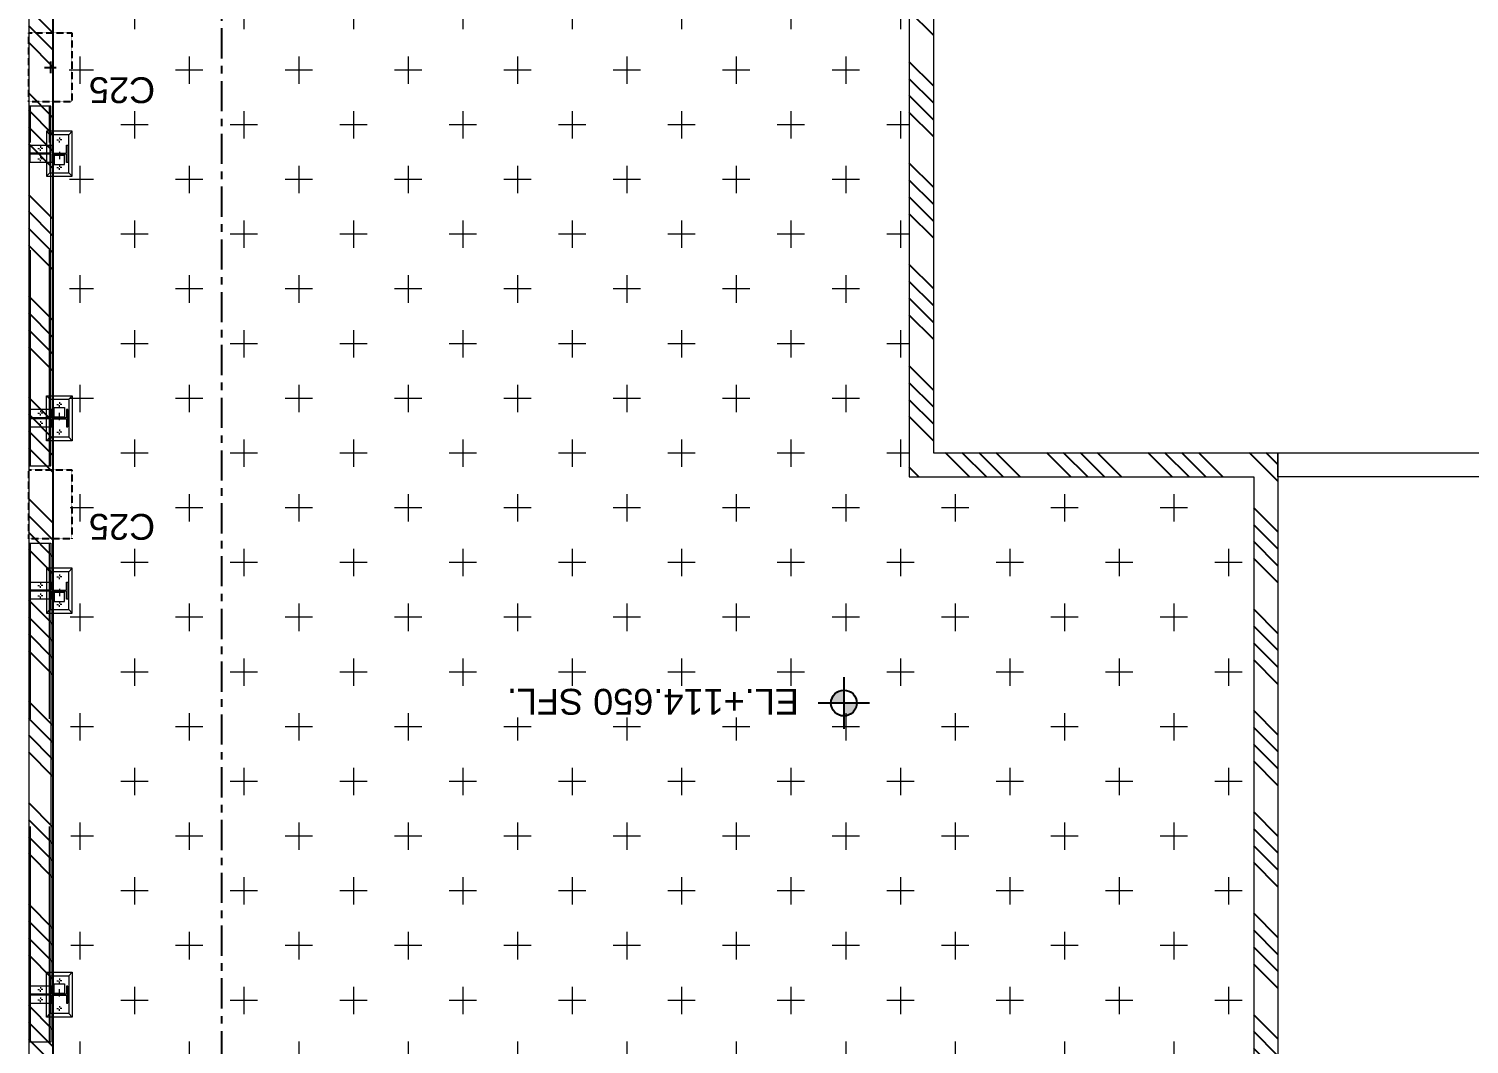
# Model space of a CAD drawing. Header units: millimetres. Extents: x 663313 to 1226001, y 1431724 to 1620898.
# Drawn here: x 843396 to 851756, y 1542463 to 1548354 of the extents above; entities that cross this region are included whole.
import ezdxf
from ezdxf.enums import TextEntityAlignment as Align

# ---------------------------------------------------------------- set-up
doc = ezdxf.new("R2010")
doc.units = ezdxf.units.MM
for name, pattern in [('CENTER', [50.8, 31.75, -6.35, 6.35, -6.35]), ('HIDDEN', [0.375, 0.25, -0.125]), ('TA_GL_000.70000', [1.925, 0.7, -0.175, 0.175, -0.175, 0.7]), ('XKITLINE00', [0]), ('XKITLINE02', [4, 2, -2])]:
    doc.linetypes.add(name, pattern=pattern)
for name, color, linetype in [('000 - 0_SYM_DWG_GRIDLINE_MAIN_COLOR_251', 251, 'Continuous'), ('000 - 0_SYM_DWG_SLOPE-SYM_TEXT_COLOR_3', 3, 'Continuous'), ('000 - GRID', 251, 'CENTER'), ('BR', 6, 'Continuous'), ('CVA044__', 2, 'Continuous'), ('DIM', 1, 'Continuous'), ('TEXT', 3, 'Continuous')]:
    doc.layers.add(name, color=color, linetype=linetype)
for name, color, linetype, lineweight in [('A-FLOR-E', 2, 'Continuous', 9), ('Bolt', 7, 'Continuous', 0), ('Part', 2, 'Continuous', 0)]:
    doc.layers.add(name, color=color, linetype=linetype, lineweight=lineweight)
doc.styles.add('Arial', font='arial.ttf')
doc.styles.add('TA', font='', dxfattribs={"height": 4.5})
doc.styles.get('TA').set_extended_font_data('Cordia New')

# ---------------------------------------------------------------- blocks, each defined once
blk = doc.blocks.new('*U4785')
at = {"layer": '000 - 0_SYM_DWG_GRIDLINE_MAIN_COLOR_251', "color": 0, "linetype": 'ByBlock', "ltscale": 5}
blk.add_line((20, 0), (-316, 0), dxfattribs=at)
at = {"style": 'TA', "flags": 1}
blk.add_attdef('LOCATION', (6, -6), '', height=4.5, rotation=270, dxfattribs=at)
at = {"layer": '000 - 0_SYM_DWG_SLOPE-SYM_TEXT_COLOR_3', "style": 'Arial'}
blk.add_attdef('GRID-HEAD', text='', height=4, rotation=270, dxfattribs=at).set_placement((41.25, 0), align=Align.MIDDLE_CENTER)
blk = doc.blocks.new('W-1-PP18-ST_ENT4_REV00_20260531-225107_LOPF_DIMS')
at = {"layer": '000 - GRID', "linetype": 'TA_GL_000.70000', "xscale": 50.00000000000044, "yscale": 50.00000000000044, "zscale": 50.00000000000044, "rotation": 90}
blk.add_blockref('*U4785', (23100, -0.6), dxfattribs=at)
blk = doc.blocks.new('po')
h = blk.add_hatch(color=1)
h.dxf.hatch_style = 1
edge = h.paths.add_edge_path()
edge.add_line((1.5, 0), (0, 0))
edge.add_line((0, 0), (0, -1.5))
edge.add_arc((0, 0), 1.5, 270, 360)
edge = h.paths.add_edge_path()
edge.add_line((-1.5, 0), (0, 0))
edge.add_line((0, 0), (0, 1.5))
edge.add_arc((0, 0), 1.5, 90, 180)
at = {"color": 1}
for p, q in [((0, -2.99), (0, 2.99)), ((-2.99, 0), (2.99, 0))]:
    blk.add_line(p, q, dxfattribs=at)
blk.add_circle((0, 0), 1.5, dxfattribs=at)
blk = doc.blocks.new('44')
at = {"layer": 'Bolt', "color": 21, "linetype": 'XKITLINE00', "lineweight": 0}
for p, q in [((23.0349, 17.8426), (23.0442, 17.8426)), ((23.0349, 17.8426), (23.0442, 17.8426)), ((23.0489, 17.8566), (23.0489, 17.8473)), ((23.0489, 17.8566), (23.0489, 17.8473)), ((23.0489, 17.8286), (23.0489, 17.8379)), ((23.0489, 17.8286), (23.0489, 17.8379)), ((23.0629, 17.8426), (23.0536, 17.8426)), ((23.0629, 17.8426), (23.0536, 17.8426)), ((23.1949, 17.8426), (23.2042, 17.8426)), ((23.1949, 17.8426), (23.2042, 17.8426)), ((23.2089, 17.8566), (23.2089, 17.8473)), ((23.2089, 17.8566), (23.2089, 17.8473)), ((23.2089, 17.8286), (23.2089, 17.8379)), ((23.2089, 17.8286), (23.2089, 17.8379)), ((23.2229, 17.8426), (23.2136, 17.8426)), ((23.2229, 17.8426), (23.2136, 17.8426)), ((24.5699, 17.8426), (24.5792, 17.8426)), ((24.5699, 17.8426), (24.5792, 17.8426)), ((24.5839, 17.8566), (24.5839, 17.8473)), ((24.5839, 17.8566), (24.5839, 17.8473)), ((24.5839, 17.8286), (24.5839, 17.8379)), ((24.5839, 17.8286), (24.5839, 17.8379)), ((24.5979, 17.8426), (24.5886, 17.8426)), ((24.5979, 17.8426), (24.5886, 17.8426)), ((24.7299, 17.8426), (24.7392, 17.8426)), ((24.7299, 17.8426), (24.7392, 17.8426)), ((24.7439, 17.8566), (24.7439, 17.8473)), ((24.7439, 17.8566), (24.7439, 17.8473)), ((24.7439, 17.8286), (24.7439, 17.8379)), ((24.7439, 17.8286), (24.7439, 17.8379)), ((24.7579, 17.8426), (24.7486, 17.8426)), ((24.7579, 17.8426), (24.7486, 17.8426)), ((25.5699, 17.8426), (25.5792, 17.8426)), ((25.5699, 17.8426), (25.5792, 17.8426)), ((25.5839, 17.8566), (25.5839, 17.8473)), ((25.5839, 17.8566), (25.5839, 17.8473)), ((25.5839, 17.8286), (25.5839, 17.8379)), ((25.5839, 17.8286), (25.5839, 17.8379)), ((25.5979, 17.8426), (25.5886, 17.8426)), ((25.5979, 17.8426), (25.5886, 17.8426)), ((25.7299, 17.8426), (25.7392, 17.8426)), ((25.7299, 17.8426), (25.7392, 17.8426)), ((25.7439, 17.8566), (25.7439, 17.8473)), ((25.7439, 17.8566), (25.7439, 17.8473)), ((25.7439, 17.8286), (25.7439, 17.8379)), ((25.7439, 17.8286), (25.7439, 17.8379)), ((25.7579, 17.8426), (25.7486, 17.8426)), ((25.7579, 17.8426), (25.7486, 17.8426)), ((27.9139, 17.8426), (27.9232, 17.8426)), ((27.9139, 17.8426), (27.9232, 17.8426)), ((27.9279, 17.8566), (27.9279, 17.8473)), ((27.9279, 17.8566), (27.9279, 17.8473)), ((27.9279, 17.8286), (27.9279, 17.8379)), ((27.9279, 17.8286), (27.9279, 17.8379)), ((27.9419, 17.8426), (27.9326, 17.8426)), ((27.9419, 17.8426), (27.9326, 17.8426)), ((28.0739, 17.8426), (28.0832, 17.8426)), ((28.0739, 17.8426), (28.0832, 17.8426)), ((28.0879, 17.8566), (28.0879, 17.8473)), ((28.0879, 17.8566), (28.0879, 17.8473)), ((28.0879, 17.8286), (28.0879, 17.8379)), ((28.0879, 17.8286), (28.0879, 17.8379)), ((28.1019, 17.8426), (28.0926, 17.8426)), ((28.1019, 17.8426), (28.0926, 17.8426)), ((23.0849, 17.7326), (23.0942, 17.7326)), ((23.0989, 17.7466), (23.0989, 17.7373)), ((23.0989, 17.7186), (23.0989, 17.7279)), ((23.1129, 17.7326), (23.1036, 17.7326)), ((23.1449, 17.7326), (23.1542, 17.7326)), ((23.1589, 17.7466), (23.1589, 17.7373)), ((23.1589, 17.7186), (23.1589, 17.7279)), ((23.1729, 17.7326), (23.1636, 17.7326)), ((24.6199, 17.7326), (24.6292, 17.7326)), ((24.6339, 17.7466), (24.6339, 17.7373)), ((24.6339, 17.7186), (24.6339, 17.7279)), ((24.6479, 17.7326), (24.6386, 17.7326)), ((24.6799, 17.7326), (24.6892, 17.7326)), ((24.6939, 17.7466), (24.6939, 17.7373)), ((24.6939, 17.7186), (24.6939, 17.7279)), ((24.7079, 17.7326), (24.6986, 17.7326)), ((25.6199, 17.7326), (25.6292, 17.7326)), ((25.6339, 17.7466), (25.6339, 17.7373)), ((25.6339, 17.7186), (25.6339, 17.7279)), ((25.6479, 17.7326), (25.6386, 17.7326)), ((25.6799, 17.7326), (25.6892, 17.7326)), ((25.6939, 17.7466), (25.6939, 17.7373)), ((25.6939, 17.7186), (25.6939, 17.7279)), ((25.7079, 17.7326), (25.6986, 17.7326)), ((27.9639, 17.7326), (27.9732, 17.7326)), ((27.9779, 17.7466), (27.9779, 17.7373)), ((27.9779, 17.7186), (27.9779, 17.7279)), ((27.9919, 17.7326), (27.9826, 17.7326)), ((28.0239, 17.7326), (28.0332, 17.7326)), ((28.0379, 17.7466), (28.0379, 17.7373)), ((28.0379, 17.7186), (28.0379, 17.7279)), ((28.0519, 17.7326), (28.0426, 17.7326))]:
    blk.add_line(p, q, dxfattribs=at)
at = {"layer": 'Bolt', "color": 21, "linetype": 'XKITLINE02', "lineweight": 0}
for p, q in [((23.118, 17.8426), (23.1609, 17.8426)), ((23.1259, 17.8496), (23.1319, 17.8496)), ((23.1319, 17.8496), (23.1259, 17.8496)), ((23.1259, 17.8356), (23.1319, 17.8356)), ((23.1319, 17.8356), (23.1259, 17.8356)), ((23.1319, 17.8621), (23.1369, 17.8621)), ((23.1319, 17.8231), (23.1369, 17.8231)), ((24.6748, 17.8426), (24.6319, 17.8426)), ((24.6609, 17.8621), (24.6559, 17.8621)), ((24.6609, 17.8231), (24.6559, 17.8231)), ((24.6609, 17.8496), (24.6669, 17.8496)), ((24.6669, 17.8496), (24.6609, 17.8496)), ((24.6609, 17.8356), (24.6669, 17.8356)), ((24.6669, 17.8356), (24.6609, 17.8356)), ((25.653, 17.8426), (25.6959, 17.8426)), ((25.6669, 17.8496), (25.6609, 17.8496)), ((25.6609, 17.8496), (25.6669, 17.8496)), ((25.6669, 17.8356), (25.6609, 17.8356)), ((25.6609, 17.8356), (25.6669, 17.8356)), ((25.6669, 17.8621), (25.6719, 17.8621)), ((25.6669, 17.8231), (25.6719, 17.8231)), ((28.0188, 17.8426), (27.9759, 17.8426)), ((28.0049, 17.8621), (27.9999, 17.8621)), ((28.0049, 17.8231), (27.9999, 17.8231)), ((28.0049, 17.8496), (28.0109, 17.8496)), ((28.0109, 17.8496), (28.0049, 17.8496)), ((28.0049, 17.8356), (28.0109, 17.8356)), ((28.0109, 17.8356), (28.0049, 17.8356))]:
    blk.add_line(p, q, dxfattribs=at)
at = {"layer": 'Part', "lineweight": 0}
for p, q in [((22.9989, 17.9176), (23.0189, 17.8976)), ((23.2589, 17.9176), (23.2389, 17.8976)), ((24.5339, 17.9176), (24.5539, 17.8976)), ((24.7939, 17.9176), (24.7739, 17.8976)), ((25.5339, 17.9176), (25.5539, 17.8976)), ((25.7939, 17.9176), (25.7739, 17.8976)), ((27.8779, 17.9176), (27.8979, 17.8976)), ((28.1379, 17.9176), (28.1179, 17.8976))]:
    blk.add_line(p, q, dxfattribs=at)
at = {"layer": 'Part', "linetype": 'XKITLINE02', "lineweight": 0}
for p, q in [((23.1369, 17.8126), (23.1369, 17.8726)), ((24.6559, 17.8126), (24.6559, 17.8726)), ((25.6719, 17.8126), (25.6719, 17.8726)), ((27.9999, 17.8126), (27.9999, 17.8726)), ((23.1259, 17.7926), (23.1259, 17.6726)), ((23.1319, 17.7926), (23.1319, 17.6726)), ((24.6609, 17.7926), (24.6609, 17.6726)), ((24.6669, 17.7926), (24.6669, 17.6726)), ((25.6609, 17.7926), (25.6609, 17.6726)), ((25.6669, 17.7926), (25.6669, 17.6726)), ((28.0049, 17.7926), (28.0049, 17.6726)), ((28.0109, 17.7926), (28.0109, 17.6726))]:
    blk.add_line(p, q, dxfattribs=at)
at = {"layer": 'Part', "color": 21, "linetype": 'XKITLINE02', "lineweight": 0}
for p, q in [((24.6609, 17.8726), (24.6609, 17.8126)), ((24.6669, 17.8726), (24.6669, 17.8126)), ((28.0049, 17.8726), (28.0049, 17.8126)), ((28.0109, 17.8726), (28.0109, 17.8126)), ((23.1259, 17.7626), (23.1319, 17.7626)), ((24.7139, 17.7926), (24.6139, 17.7926)), ((24.6669, 17.7626), (24.6609, 17.7626)), ((25.6609, 17.7626), (25.6669, 17.7626)), ((28.0579, 17.7926), (27.9579, 17.7926)), ((28.0109, 17.7626), (28.0049, 17.7626))]:
    blk.add_line(p, q, dxfattribs=at)
at = {"layer": 'Part', "color": 251, "linetype": 'HIDDEN', "lineweight": 0, "ltscale": 5}
for p, q in [((24.9389, 17.7846), (22.8539, 17.7846)), ((28.2829, 17.7846), (25.3889, 17.7846)), ((24.9389, 17.6756), (22.8539, 17.6756)), ((28.2829, 17.6756), (25.3889, 17.6756))]:
    blk.add_line(p, q, dxfattribs=at)
at = {"layer": 'Part', "color": 252, "linetype": 'HIDDEN', "lineweight": 0, "ltscale": 2}
for p, q in [((23.0189, 17.7876), (22.9989, 17.7676)), ((23.2389, 17.7876), (23.2589, 17.7676)), ((24.5539, 17.7876), (24.5339, 17.7676)), ((24.7739, 17.7876), (24.7939, 17.7676)), ((25.5539, 17.7876), (25.5339, 17.7676)), ((25.7739, 17.7876), (25.7939, 17.7676)), ((27.8979, 17.7876), (27.8779, 17.7676)), ((28.1179, 17.7876), (28.1379, 17.7676))]:
    blk.add_line(p, q, dxfattribs=at)
at = {"layer": 'Part', "color": 21, "linetype": 'XKITLINE00', "lineweight": 0}
blk.add_line((28.2829, 17.6676), (25.3889, 17.6676), dxfattribs=at)
at = {"layer": 'Part', "lineweight": 0}
for points in [[(23.2589, 17.7926), (23.2589, 17.9176), (22.9989, 17.9176), (22.9989, 17.7926)], [(23.2389, 17.7926), (23.2389, 17.8976), (23.0189, 17.8976), (23.0189, 17.7926)], [(24.5339, 17.7926), (24.5339, 17.9176), (24.7939, 17.9176), (24.7939, 17.7926)], [(24.5539, 17.7926), (24.5539, 17.8976), (24.7739, 17.8976), (24.7739, 17.7926)], [(25.7939, 17.7926), (25.7939, 17.9176), (25.5339, 17.9176), (25.5339, 17.7926)], [(25.7739, 17.7926), (25.7739, 17.8976), (25.5539, 17.8976), (25.5539, 17.7926)], [(27.8779, 17.7926), (27.8779, 17.9176), (28.1379, 17.9176), (28.1379, 17.7926)], [(27.8979, 17.7926), (27.8979, 17.8976), (28.1179, 17.8976), (28.1179, 17.7926)]]:
    blk.add_lwpolyline(points, dxfattribs=at)
at = {"layer": 'Part', "linetype": 'XKITLINE02', "lineweight": 0}
for points in [[(23.0789, 17.7926), (23.0789, 17.8006), (23.1259, 17.8006), (23.1259, 17.8846), (23.0789, 17.8846), (23.0789, 17.8926), (23.1789, 17.8926), (23.1789, 17.8846), (23.1319, 17.8846), (23.1319, 17.8006), (23.1789, 17.8006), (23.1789, 17.7926)], [(24.7139, 17.7926), (24.7139, 17.8006), (24.6669, 17.8006), (24.6669, 17.8846), (24.7139, 17.8846), (24.7139, 17.8926), (24.6139, 17.8926), (24.6139, 17.8846), (24.6609, 17.8846), (24.6609, 17.8006), (24.6139, 17.8006), (24.6139, 17.7926)], [(25.6139, 17.7926), (25.6139, 17.8006), (25.6609, 17.8006), (25.6609, 17.8846), (25.6139, 17.8846), (25.6139, 17.8926), (25.7139, 17.8926), (25.7139, 17.8846), (25.6669, 17.8846), (25.6669, 17.8006), (25.7139, 17.8006), (25.7139, 17.7926)], [(28.0579, 17.7926), (28.0579, 17.8006), (28.0109, 17.8006), (28.0109, 17.8846), (28.0579, 17.8846), (28.0579, 17.8926), (27.9579, 17.8926), (27.9579, 17.8846), (28.0049, 17.8846), (28.0049, 17.8006), (27.9579, 17.8006), (27.9579, 17.7926)]]:
    blk.add_lwpolyline(points, close=True, dxfattribs=at)
for points in [[(23.1319, 17.8126), (23.1919, 17.8126), (23.1919, 17.8726), (23.1319, 17.8726)], [(24.6609, 17.8126), (24.6009, 17.8126), (24.6009, 17.8726), (24.6609, 17.8726)], [(25.6669, 17.8126), (25.7269, 17.8126), (25.7269, 17.8726), (25.6669, 17.8726)], [(28.0049, 17.8126), (27.9449, 17.8126), (27.9449, 17.8726), (28.0049, 17.8726)], [(23.1789, 17.7926), (23.1789, 17.6726), (23.0789, 17.6726), (23.0789, 17.7926)], [(24.6139, 17.7926), (24.6139, 17.6726), (24.7139, 17.6726), (24.7139, 17.7926)], [(25.7139, 17.7926), (25.7139, 17.6726), (25.6139, 17.6726), (25.6139, 17.7926)], [(27.9579, 17.7926), (27.9579, 17.6726), (28.0579, 17.6726), (28.0579, 17.7926)]]:
    blk.add_lwpolyline(points, dxfattribs=at)
at = {"layer": 'Part', "color": 4, "lineweight": 0}
for points in [[(22.8539, 17.7926), (22.8539, 17.6676), (24.9389, 17.6676), (24.9389, 17.7926), (22.8539, 17.7926)], [(25.3889, 17.7926), (28.2829, 17.7926), (28.2829, 17.6676), (25.3889, 17.6676), (25.3889, 17.7926)]]:
    blk.add_lwpolyline(points, dxfattribs=at)
at = {"layer": 'Part', "color": 252, "linetype": 'HIDDEN', "lineweight": 0, "ltscale": 2}
for points in [[(22.9989, 17.7926), (22.9989, 17.7676), (23.2589, 17.7676), (23.2589, 17.7926)], [(23.0189, 17.7926), (23.0189, 17.7876), (23.2389, 17.7876), (23.2389, 17.7926)], [(24.7939, 17.7926), (24.7939, 17.7676), (24.5339, 17.7676), (24.5339, 17.7926)], [(24.7739, 17.7926), (24.7739, 17.7876), (24.5539, 17.7876), (24.5539, 17.7926)], [(25.5339, 17.7926), (25.5339, 17.7676), (25.7939, 17.7676), (25.7939, 17.7926)], [(25.5539, 17.7926), (25.5539, 17.7876), (25.7739, 17.7876), (25.7739, 17.7926)], [(28.1379, 17.7926), (28.1379, 17.7676), (27.8779, 17.7676), (27.8779, 17.7926)], [(28.1179, 17.7926), (28.1179, 17.7876), (27.8979, 17.7876), (27.8979, 17.7926)]]:
    blk.add_lwpolyline(points, dxfattribs=at)
blk = doc.blocks.new('W-1-PP18-ST_ENT4_REV00_20260531-225334_LOPF_PL')
at = {"layer": 'A-FLOR-E'}
h = blk.add_hatch(dxfattribs=at)
h.set_pattern_fill('CROSS', color=250, scale=50)
h.set_pattern_definition([(0, (-663607876.36, -1524781034.1), (317.5, 317.5), [158.75, -476.25]), (90, (-663607797, -1524781113.48), (-317.5, 317.5), [158.75, -476.25])])
h.paths.add_polyline_path([(19109.7, -8210), (19109.8, -13360.2), (23991.6, -13360.4), (23967.6, -1699.9), (16485, -1700.1), (16485, -3485), (17110, -3485), (17109.8, -8210)])
at = {"layer": 'TEXT'}
h = blk.add_hatch(dxfattribs=at)
h.set_pattern_fill('ANSI34', color=251, scale=21.831008, angle=389.61274)
h.set_pattern_definition([(314.9986, (31061.48, -20146.6), (294.079, 294.065), []), (314.9986, (31061.47, -20244.64), (294.079, 294.065), []), (314.9986, (31061.47, -20342.66), (294.079, 294.065), []), (314.9986, (31061.47, -20440.7), (294.079, 294.065), [])])
h.paths.add_polyline_path([(21249.9, -1450), (21249.9, -1590), (24079.2, -1590.1), (24079.2, -1450.1)], flags=17)
h.paths.add_polyline_path([(18499.6, -1590), (18499.6, -1450), (16347.7, -1449.9), (16347.7, -1589.9)])
h.paths.add_polyline_path([(18499.6, -1450), (18499.6, -1590), (21249.9, -1590), (21249.9, -1450)], flags=17)
h.paths.add_polyline_path([(24220.2, -1449.9), (24080.2, -1449.9), (24079.9, -13260), (19109.7, -13259.9), (19109.7, -8210), (17109.8, -8210), (17110, -3485), (16485.3, -3485), (16485, -1575), (16345, -1575), (16345, -3625), (16970, -3625), (16969.9, -8350), (18969.8, -8350), (18969.7, -13399.9), (24219.9, -13400)])
at = {"layer": 'BR', "color": 1}
for p, q in [((24129.1, -10586), (24060.5, -10586)), ((24094.8, -10620.3), (24094.8, -10551.7))]:
    blk.add_line(p, q, dxfattribs=at)
at = {"layer": 'BR', "color": 1, "linetype": 'HIDDEN', "ltscale": 5}
for points in [[(24219.9, -8251), (23969.9, -8251), (23969.9, -7851), (24219.9, -7851)], [(24219.8, -10786), (23969.8, -10786), (23969.8, -10386), (24219.8, -10386)]]:
    blk.add_lwpolyline(points, close=True, dxfattribs=at)
at = {"layer": 'DIM'}
blk.add_lwpolyline([(24079.9, -13360.3), (24079.9, -1590.1)], dxfattribs=at)
at = {"layer": 'Part', "linetype": 'XKITLINE00', "lineweight": 0}
for points in [[(18969.8, -13399.9), (18969.8, -8350), (16969.7, -8350), (16969.7, -3624.9), (16344.6, -3624.9), (16344.6, -1449.9)], [(16346.8, -1450), (24217.6, -1450), (24217.6, -13400), (18969.8, -13399.9)]]:
    blk.add_lwpolyline(points, dxfattribs=at)
for points in [[(17109.7, -8210), (17109.7, -3484.9), (16484.6, -3484.9), (16484.6, -1590), (24077.6, -1590), (24077.6, -13260), (19109.8, -13259.9), (19109.8, -8210)], [(12920, -13150.2), (12920, -3425.6), (16344.6, -3425.6), (16344.6, -3625.6), (13120, -3625.6), (13120, -8210), (16970, -8210), (16970, -8350), (13120, -8350), (13120, -13150.2)]]:
    blk.add_lwpolyline(points, close=True, dxfattribs=at)
at = {"color": 1, "xscale": 50.00000000000001, "yscale": 50.00000000000001, "zscale": 50.00000000000001}
blk.add_blockref('po', (19489, -6897.8), dxfattribs=at)
at = {"layer": 'CVA044__', "color": 3, "char_height": 150, "attachment_point": 5, "style": 'Arial', "bg_fill": 3, "box_fill_scale": 1.1, "bg_fill_color": 256, "bg_fill_true_color": 13158600, "bg_fill_transparency": 0}
for insert in [(23679.3, -7921.3), (23679.3, -10454.8)]:
    blk.add_mtext('\\A1;C25', dxfattribs=dict(at, insert=insert))
at = {"layer": 'DIM', "color": 3, "insert": (20597.5, -6906.3), "char_height": 150, "attachment_point": 5, "rotation": 359.99861, "style": 'Arial', "bg_fill": 3, "box_fill_scale": 1.1, "bg_fill_color": 256, "bg_fill_true_color": 13158600, "bg_fill_transparency": 0}
blk.add_mtext('\\A1;EL.+114.650 SFL.', dxfattribs=at)
at = {"xscale": 1000.000000000001, "yscale": 1000.000000000001, "zscale": 1000.000000000001, "rotation": 90}
blk.add_blockref('44', (41885.6, -33213.9), dxfattribs=at)

msp = doc.modelspace()

# ---------------------------------------------------------------- block references
at = {"layer": 'DIM', "color": 1, "rotation": 180}
msp.add_blockref('W-1-PP18-ST_ENT4_REV00_20260531-225107_LOPF_DIMS', (867616.0065, 1537544.2588), dxfattribs=at)

# ---------------------------------------------------------------- next in the draw order: block references
msp.add_blockref('W-1-PP18-ST_ENT4_REV00_20260531-225334_LOPF_PL', (867616.0065, 1537544.2588), dxfattribs=at)

doc.saveas('drawing.dxf')
